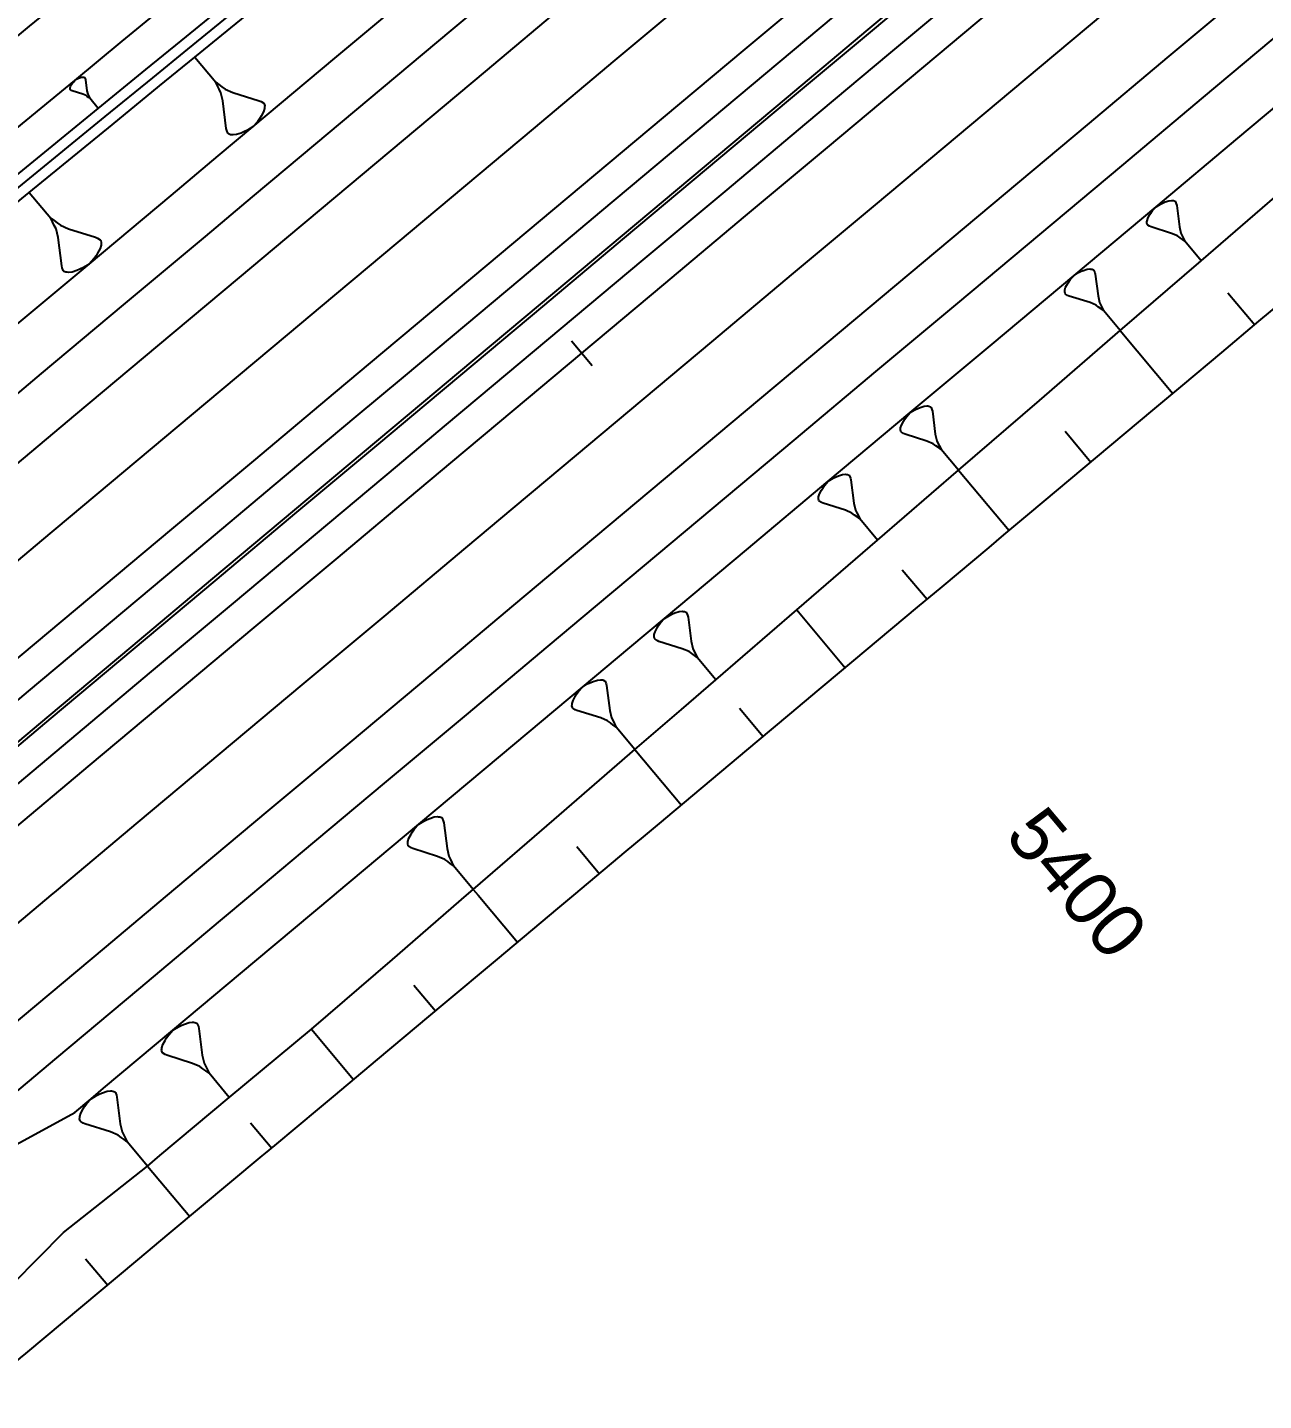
# Model space of a CAD drawing. Extents: x 386614 to 387594, y 803230 to 804419.
# Drawn here: x 386702.7 to 386760.6, y 803276.4 to 803340.6 of the extents above; entities that cross this region are included whole.
import ezdxf
from ezdxf.enums import TextEntityAlignment as Align

# ---------------------------------------------------------------- set-up
doc = ezdxf.new("R2010")
doc.units = 0
doc.layers.get('0').update_dxf_attribs({"linetype": 'CONTINUOUS'})
doc.styles.add('ARIAL', font='ARIAL.FON')

msp = doc.modelspace()

# ---------------------------------------------------------------- linework, layer by layer
at = {"color": 7}
for p, q in [((386710.5494, 803339.2034), (386711.5326, 803338.029)), ((386704.7128, 803337.7258), (386704.715, 803337.7507)), ((386704.7219, 803337.6874), (386704.7128, 803337.7258)), ((386704.715, 803337.7507), (386704.7172, 803337.7756)), ((386704.7172, 803337.7756), (386704.7351, 803337.8366)), ((386704.7351, 803337.8366), (386704.7801, 803337.9204)), ((386704.7801, 803337.9204), (386704.8094, 803337.9679)), ((386704.8094, 803337.9679), (386704.8522, 803338.0268)), ((386704.8522, 803338.0268), (386704.9356, 803338.1197)), ((386704.9356, 803338.1197), (386705.0417, 803338.1854)), ((386705.0417, 803338.1854), (386705.1072, 803338.2172)), ((386705.1072, 803338.2172), (386705.1591, 803338.2377)), ((386705.1591, 803338.2377), (386705.2495, 803338.2673)), ((386705.2495, 803338.2673), (386705.3127, 803338.2742)), ((386705.3127, 803338.2742), (386705.3376, 803338.272)), ((386705.3376, 803338.272), (386705.3625, 803338.2698)), ((386705.3625, 803338.2698), (386705.3987, 803338.2541)), ((386705.3987, 803338.2541), (386705.41, 803338.2405)), ((386705.41, 803338.2405), (386705.4305, 803338.1886)), ((386705.4305, 803338.1886), (386705.4396, 803338.1502)), ((386705.4396, 803338.1502), (386705.5064, 803337.6305)), ((386711.5326, 803338.029), (386711.6785, 803337.9229)), ((386711.6114, 803337.8667), (386711.5326, 803338.029)), ((386711.6902, 803337.7044), (386711.6114, 803337.8667)), ((386711.6785, 803337.9229), (386711.8244, 803337.8168)), ((386711.769, 803337.5421), (386711.6902, 803337.7044)), ((386711.8244, 803337.8168), (386711.9703, 803337.7107)), ((386711.9703, 803337.7107), (386712.3293, 803337.5546)), ((386704.7332, 803337.6739), (386704.7219, 803337.6874)), ((386704.7808, 803337.6446), (386704.7332, 803337.6739)), ((386704.817, 803337.6289), (386704.7808, 803337.6446)), ((386705.3169, 803337.4718), (386704.817, 803337.6289)), ((386705.4617, 803337.4089), (386705.3169, 803337.4718)), ((386705.5205, 803337.3661), (386705.4617, 803337.4089)), ((386705.5064, 803337.6305), (386705.5429, 803337.4769)), ((386705.5794, 803337.3232), (386705.5205, 803337.3661)), ((386705.5429, 803337.4769), (386705.5747, 803337.4114)), ((386705.5747, 803337.4114), (386705.6065, 803337.3459)), ((386705.6383, 803337.2804), (386705.5794, 803337.3232)), ((386705.6065, 803337.3459), (386705.6383, 803337.2804)), ((386706.0349, 803336.8067), (386705.6383, 803337.2804)), ((386711.8596, 803337.1614), (386711.769, 803337.5421)), ((386712.025, 803335.8731), (386711.8596, 803337.1614)), ((386712.3293, 803337.5546), (386713.5684, 803337.1653)), ((386713.5684, 803337.1653), (386713.6581, 803337.1263)), ((386713.6581, 803337.1263), (386713.776, 803337.0537)), ((386713.776, 803337.0537), (386713.804, 803337.0202)), ((386713.6597, 803336.4428), (386713.5871, 803336.3249)), ((386713.7713, 803336.6503), (386713.6597, 803336.4428)), ((386713.8158, 803336.8017), (386713.7713, 803336.6503)), ((386713.804, 803337.0202), (386713.8267, 803336.925)), ((386713.8212, 803336.8633), (386713.8158, 803336.8017)), ((386713.8267, 803336.925), (386713.8212, 803336.8633)), ((386712.0476, 803335.7779), (386712.025, 803335.8731)), ((386712.0984, 803335.6492), (386712.0476, 803335.7779)), ((386713.0113, 803335.7857), (386712.849, 803335.7069)), ((386713.2743, 803335.9488), (386713.0113, 803335.7857)), ((386713.481, 803336.179), (386713.2743, 803335.9488)), ((386713.5871, 803336.3249), (386713.481, 803336.179)), ((386712.1265, 803335.6156), (386712.0984, 803335.6492)), ((386712.2162, 803335.5766), (386712.1265, 803335.6156)), ((386712.2778, 803335.5711), (386712.2162, 803335.5766)), ((386712.3395, 803335.5657), (386712.2778, 803335.5711)), ((386712.4963, 803335.5829), (386712.3395, 803335.5657)), ((386712.7203, 803335.6562), (386712.4963, 803335.5829)), ((386712.849, 803335.7069), (386712.7203, 803335.6562)), ((386702.8032, 803332.8779), (386703.8148, 803331.6696)), ((386755.2927, 803331.9138), (386755.3749, 803332.0269)), ((386755.3749, 803332.0269), (386755.5352, 803332.2052)), ((386755.5352, 803332.2052), (386755.7389, 803332.3316)), ((386755.7389, 803332.3316), (386755.8647, 803332.3927)), ((386755.8647, 803332.3927), (386755.9645, 803332.432)), ((386755.9645, 803332.432), (386756.138, 803332.4888)), ((386756.138, 803332.4888), (386756.2596, 803332.5022)), ((386756.2596, 803332.5022), (386756.3073, 803332.4979)), ((386756.3073, 803332.4979), (386756.3551, 803332.4937)), ((386756.3551, 803332.4937), (386756.4246, 803332.4635)), ((386756.4246, 803332.4635), (386756.4464, 803332.4375)), ((386756.4464, 803332.4375), (386756.4857, 803332.3377)), ((386756.4857, 803332.3377), (386756.5033, 803332.2639)), ((386756.5033, 803332.2639), (386756.6315, 803331.2656)), ((386703.8148, 803331.6696), (386703.9649, 803331.5604)), ((386703.8959, 803331.5026), (386703.8148, 803331.6696)), ((386703.977, 803331.3357), (386703.8959, 803331.5026)), ((386703.9649, 803331.5604), (386704.1151, 803331.4513)), ((386704.0581, 803331.1687), (386703.977, 803331.3357)), ((386704.1151, 803331.4513), (386704.2652, 803331.3421)), ((386704.2652, 803331.3421), (386704.6345, 803331.1815)), ((386755.1071, 803331.4488), (386755.1113, 803331.4966)), ((386755.1246, 803331.375), (386755.1071, 803331.4488)), ((386755.1113, 803331.4966), (386755.1155, 803331.5443)), ((386755.1155, 803331.5443), (386755.15, 803331.6616)), ((386755.1464, 803331.349), (386755.1246, 803331.375)), ((386755.2377, 803331.2928), (386755.1464, 803331.349)), ((386755.15, 803331.6616), (386755.2365, 803331.8225)), ((386755.2365, 803331.8225), (386755.2927, 803331.9138)), ((386755.3072, 803331.2625), (386755.2377, 803331.2928)), ((386704.1512, 803330.7769), (386704.0581, 803331.1687)), ((386704.3215, 803329.4514), (386704.1512, 803330.7769)), ((386704.6345, 803331.1815), (386705.9095, 803330.7809)), ((386705.9095, 803330.7809), (386706.0018, 803330.7408)), ((386706.0018, 803330.7408), (386706.123, 803330.6661)), ((386706.123, 803330.6661), (386706.1519, 803330.6316)), ((386706.1519, 803330.6316), (386706.1752, 803330.5337)), ((386756.2675, 803330.9608), (386755.3072, 803331.2625)), ((386756.5456, 803330.8399), (386756.2675, 803330.9608)), ((386756.6587, 803330.7577), (386756.5456, 803330.8399)), ((386756.6315, 803331.2656), (386756.7016, 803330.9705)), ((386756.7718, 803330.6754), (386756.6587, 803330.7577)), ((386756.7016, 803330.9705), (386756.7627, 803330.8448)), ((386756.7627, 803330.8448), (386756.8238, 803330.719)), ((386756.8848, 803330.5932), (386756.7718, 803330.6754)), ((386756.8238, 803330.719), (386756.8848, 803330.5932)), ((386706.0034, 803330.0375), (386705.9288, 803329.9163)), ((386706.1182, 803330.2511), (386706.0034, 803330.0375)), ((386706.164, 803330.4068), (386706.1182, 803330.2511)), ((386706.1696, 803330.4702), (386706.164, 803330.4068)), ((386706.1752, 803330.5337), (386706.1696, 803330.4702)), ((386757.6468, 803329.6832), (386756.8848, 803330.5932)), ((386704.3448, 803329.3534), (386704.3215, 803329.4514)), ((386704.3969, 803329.2209), (386704.3448, 803329.3534)), ((386705.3363, 803329.3615), (386705.1693, 803329.2804)), ((386705.6068, 803329.5293), (386705.3363, 803329.3615)), ((386705.8196, 803329.7661), (386705.6068, 803329.5293)), ((386705.9288, 803329.9163), (386705.8196, 803329.7661)), ((386704.4258, 803329.1864), (386704.3969, 803329.2209)), ((386704.5182, 803329.1463), (386704.4258, 803329.1864)), ((386704.5816, 803329.1407), (386704.5182, 803329.1463)), ((386704.645, 803329.135), (386704.5816, 803329.1407)), ((386704.8064, 803329.1527), (386704.645, 803329.135)), ((386705.0368, 803329.2282), (386704.8064, 803329.1527)), ((386705.1693, 803329.2804), (386705.0368, 803329.2282)), ((386751.4535, 803328.6973), (386751.5376, 803328.813)), ((386751.5376, 803328.813), (386751.7015, 803328.9955)), ((386751.7015, 803328.9955), (386751.9099, 803329.1247)), ((386751.9099, 803329.1247), (386752.0385, 803329.1872)), ((386752.0385, 803329.1872), (386752.1406, 803329.2274)), ((386752.1406, 803329.2274), (386752.3181, 803329.2855)), ((386752.3181, 803329.2855), (386752.4424, 803329.2992)), ((386752.4424, 803329.2992), (386752.4913, 803329.2948)), ((386752.4913, 803329.2948), (386752.5401, 803329.2905)), ((386752.5401, 803329.2905), (386752.6113, 803329.2596)), ((386752.6113, 803329.2596), (386752.6335, 803329.233)), ((386752.6335, 803329.233), (386752.6737, 803329.1309)), ((386752.6737, 803329.1309), (386752.6917, 803329.0555)), ((386752.6917, 803329.0555), (386752.8228, 803328.0344)), ((386751.2636, 803328.2217), (386751.2679, 803328.2706)), ((386751.2815, 803328.1463), (386751.2636, 803328.2217)), ((386751.2679, 803328.2706), (386751.2723, 803328.3194)), ((386751.2723, 803328.3194), (386751.3075, 803328.4394)), ((386751.3038, 803328.1197), (386751.2815, 803328.1463)), ((386751.3972, 803328.0622), (386751.3038, 803328.1197)), ((386751.3075, 803328.4394), (386751.3959, 803328.604)), ((386751.3959, 803328.604), (386751.4535, 803328.6973)), ((386751.4683, 803328.0312), (386751.3972, 803328.0622)), ((386758.902, 803328.1839), (386760.1573, 803326.6847)), ((386752.4505, 803327.7226), (386751.4683, 803328.0312)), ((386752.735, 803327.5989), (386752.4505, 803327.7226)), ((386752.8506, 803327.5148), (386752.735, 803327.5989)), ((386752.8228, 803328.0344), (386752.8946, 803327.7325)), ((386752.9663, 803327.4307), (386752.8506, 803327.5148)), ((386752.8946, 803327.7325), (386752.957, 803327.6039)), ((386752.957, 803327.6039), (386753.0195, 803327.4753)), ((386753.082, 803327.3466), (386752.9663, 803327.4307)), ((386753.0195, 803327.4753), (386753.082, 803327.3466)), ((386753.8613, 803326.4158), (386753.082, 803327.3466)), ((386753.8613, 803326.4158), (386756.3235, 803323.4749)), ((386743.775, 803322.2645), (386743.8628, 803322.3853)), ((386743.8628, 803322.3853), (386744.034, 803322.5759)), ((386744.034, 803322.5759), (386744.2518, 803322.7109)), ((386744.2518, 803322.7109), (386744.3862, 803322.7762)), ((386744.3862, 803322.7762), (386744.4928, 803322.8182)), ((386744.4928, 803322.8182), (386744.6782, 803322.8789)), ((386744.6782, 803322.8789), (386744.8081, 803322.8932)), ((386744.8081, 803322.8932), (386744.8591, 803322.8886)), ((386744.8591, 803322.8886), (386744.9102, 803322.8841)), ((386744.9102, 803322.8841), (386744.9845, 803322.8518)), ((386744.9845, 803322.8518), (386745.0077, 803322.824)), ((386745.0077, 803322.824), (386745.0497, 803322.7174)), ((386745.0497, 803322.7174), (386745.0685, 803322.6386)), ((386745.0685, 803322.6386), (386745.2055, 803321.5719)), ((386743.5766, 803321.7676), (386743.5811, 803321.8187)), ((386743.5954, 803321.6888), (386743.5766, 803321.7676)), ((386743.5811, 803321.8187), (386743.5857, 803321.8697)), ((386743.5857, 803321.8697), (386743.6225, 803321.995)), ((386743.6186, 803321.661), (386743.5954, 803321.6888)), ((386743.7162, 803321.6009), (386743.6186, 803321.661)), ((386743.6225, 803321.995), (386743.7149, 803322.1669)), ((386743.7149, 803322.1669), (386743.775, 803322.2645)), ((386751.2828, 803321.7068), (386752.4898, 803320.2652)), ((386743.7905, 803321.5686), (386743.7162, 803321.6009)), ((386744.8165, 803321.2462), (386743.7905, 803321.5686)), ((386745.1137, 803321.117), (386744.8165, 803321.2462)), ((386745.2346, 803321.0291), (386745.1137, 803321.117)), ((386745.2055, 803321.5719), (386745.2804, 803321.2566)), ((386745.3554, 803320.9413), (386745.2346, 803321.0291)), ((386745.2804, 803321.2566), (386745.3457, 803321.1222)), ((386745.3457, 803321.1222), (386745.4109, 803320.9878)), ((386745.4762, 803320.8534), (386745.3554, 803320.9413)), ((386745.4109, 803320.9878), (386745.4762, 803320.8534)), ((386746.2903, 803319.881), (386745.4762, 803320.8534)), ((386746.2903, 803319.881), (386748.6561, 803317.0554)), ((386739.9357, 803319.048), (386740.0255, 803319.1714)), ((386740.0255, 803319.1714), (386740.2003, 803319.3661)), ((386740.2003, 803319.3661), (386740.4227, 803319.5041)), ((386740.4227, 803319.5041), (386740.56, 803319.5707)), ((386740.56, 803319.5707), (386740.6689, 803319.6136)), ((386740.6689, 803319.6136), (386740.8583, 803319.6756)), ((386740.8583, 803319.6756), (386740.9909, 803319.6902)), ((386740.9909, 803319.6902), (386741.0431, 803319.6856)), ((386741.0431, 803319.6856), (386741.0952, 803319.6809)), ((386741.0952, 803319.6809), (386741.1711, 803319.6479)), ((386741.1711, 803319.6479), (386741.1948, 803319.6196)), ((386741.1948, 803319.6196), (386741.2377, 803319.5107)), ((386741.2377, 803319.5107), (386741.2569, 803319.4302)), ((386741.2569, 803319.4302), (386741.3968, 803318.3406)), ((386739.7331, 803318.5406), (386739.7377, 803318.5927)), ((386739.7523, 803318.46), (386739.7331, 803318.5406)), ((386739.7377, 803318.5927), (386739.7424, 803318.6448)), ((386739.7424, 803318.6448), (386739.78, 803318.7728)), ((386739.776, 803318.4317), (386739.7523, 803318.46)), ((386739.8757, 803318.3703), (386739.776, 803318.4317)), ((386739.78, 803318.7728), (386739.8743, 803318.9484)), ((386739.8743, 803318.9484), (386739.9357, 803319.048)), ((386739.9516, 803318.3373), (386739.8757, 803318.3703)), ((386740.9995, 803318.008), (386739.9516, 803318.3373)), ((386741.3031, 803317.876), (386740.9995, 803318.008)), ((386741.4265, 803317.7863), (386741.3031, 803317.876)), ((386741.3968, 803318.3406), (386741.4734, 803318.0186)), ((386741.5499, 803317.6966), (386741.4265, 803317.7863)), ((386741.4734, 803318.0186), (386741.54, 803317.8813)), ((386741.54, 803317.8813), (386741.6067, 803317.7441)), ((386741.6733, 803317.6068), (386741.5499, 803317.6966)), ((386741.6067, 803317.7441), (386741.6733, 803317.6068)), ((386742.5049, 803316.6136), (386741.6733, 803317.6068)), ((386743.6636, 803315.2296), (386744.8224, 803313.8456)), ((386738.7194, 803313.3463), (386740.9887, 803310.6358)), ((386732.2572, 803312.6152), (386732.3507, 803312.7437)), ((386732.3507, 803312.7437), (386732.5329, 803312.9466)), ((386732.5329, 803312.9466), (386732.7646, 803313.0903)), ((386732.7646, 803313.0903), (386732.9076, 803313.1597)), ((386732.9076, 803313.1597), (386733.0211, 803313.2044)), ((386733.0211, 803313.2044), (386733.2184, 803313.2691)), ((386733.2184, 803313.2691), (386733.3566, 803313.2842)), ((386733.3566, 803313.2842), (386733.4109, 803313.2794)), ((386733.4109, 803313.2794), (386733.4652, 803313.2746)), ((386733.4652, 803313.2746), (386733.5443, 803313.2402)), ((386733.5443, 803313.2402), (386733.569, 803313.2106)), ((386733.569, 803313.2106), (386733.6137, 803313.0972)), ((386733.6137, 803313.0972), (386733.6337, 803313.0133)), ((386733.6337, 803313.0133), (386733.7795, 803311.8782)), ((386732.0462, 803312.0864), (386732.051, 803312.1408)), ((386732.0661, 803312.0026), (386732.0462, 803312.0864)), ((386732.051, 803312.1408), (386732.0558, 803312.1951)), ((386732.0558, 803312.1951), (386732.095, 803312.3285)), ((386732.0908, 803311.973), (386732.0661, 803312.0026)), ((386732.095, 803312.3285), (386732.1933, 803312.5113)), ((386732.1933, 803312.5113), (386732.2572, 803312.6152)), ((386732.1947, 803311.9091), (386732.0908, 803311.973)), ((386732.2737, 803311.8747), (386732.1947, 803311.9091)), ((386733.3656, 803311.5316), (386732.2737, 803311.8747)), ((386733.6818, 803311.3941), (386733.3656, 803311.5316)), ((386733.8104, 803311.3006), (386733.6818, 803311.3941)), ((386733.7795, 803311.8782), (386733.8592, 803311.5426)), ((386733.8592, 803311.5426), (386733.9287, 803311.3996)), ((386733.9287, 803311.3996), (386733.9981, 803311.2566)), ((386733.939, 803311.2071), (386733.8104, 803311.3006)), ((386734.0676, 803311.1136), (386733.939, 803311.2071)), ((386733.9981, 803311.2566), (386734.0676, 803311.1136)), ((386734.9339, 803310.0789), (386734.0676, 803311.1136)), ((386729.3985, 803310.0658), (386729.5395, 803310.0812)), ((386729.5395, 803310.0812), (386729.5949, 803310.0763)), ((386729.5949, 803310.0763), (386729.6503, 803310.0714)), ((386728.4179, 803309.3987), (386728.5133, 803309.5299)), ((386728.5133, 803309.5299), (386728.6992, 803309.7368)), ((386728.6992, 803309.7368), (386728.9356, 803309.8834)), ((386728.9356, 803309.8834), (386729.0815, 803309.9542)), ((386729.0815, 803309.9542), (386729.1972, 803309.9998)), ((386729.1972, 803309.9998), (386729.3985, 803310.0658)), ((386729.6503, 803310.0714), (386729.731, 803310.0363)), ((386729.731, 803310.0363), (386729.7562, 803310.0062)), ((386729.7562, 803310.0062), (386729.8018, 803309.8904)), ((386729.8018, 803309.8904), (386729.8222, 803309.8049)), ((386729.8222, 803309.8049), (386729.9709, 803308.6468)), ((386728.2026, 803308.8593), (386728.2075, 803308.9147)), ((386728.223, 803308.7737), (386728.2026, 803308.8593)), ((386728.2075, 803308.9147), (386728.2124, 803308.9701)), ((386728.2124, 803308.9701), (386728.2524, 803309.1062)), ((386728.2524, 803309.1062), (386728.3527, 803309.2928)), ((386728.3527, 803309.2928), (386728.4179, 803309.3987)), ((386728.2482, 803308.7436), (386728.223, 803308.7737)), ((386728.3541, 803308.6783), (386728.2482, 803308.7436)), ((386728.4348, 803308.6433), (386728.3541, 803308.6783)), ((386729.5487, 803308.2933), (386728.4348, 803308.6433)), ((386729.8713, 803308.153), (386729.5487, 803308.2933)), ((386730.0025, 803308.0576), (386729.8713, 803308.153)), ((386729.9709, 803308.6468), (386730.0523, 803308.3045)), ((386730.0523, 803308.3045), (386730.1231, 803308.1586)), ((386730.1231, 803308.1586), (386730.194, 803308.0127)), ((386736.0444, 803308.7525), (386737.155, 803307.4261)), ((386730.1337, 803307.9622), (386730.0025, 803308.0576)), ((386730.2648, 803307.8668), (386730.1337, 803307.9622)), ((386730.194, 803308.0127), (386730.2648, 803307.8668)), ((386731.1486, 803306.8112), (386730.2648, 803307.8668)), ((386731.1486, 803306.8112), (386733.3212, 803304.2163)), ((386721.5502, 803303.5911), (386721.7598, 803303.6597)), ((386721.7598, 803303.6597), (386721.9066, 803303.6758)), ((386721.9066, 803303.6758), (386721.9643, 803303.6707)), ((386721.9643, 803303.6707), (386722.0219, 803303.6656)), ((386722.0219, 803303.6656), (386722.1059, 803303.6291)), ((386720.739, 803302.9653), (386720.8383, 803303.1018)), ((386720.8383, 803303.1018), (386721.0318, 803303.3172)), ((386721.0318, 803303.3172), (386721.2779, 803303.4699)), ((386721.2779, 803303.4699), (386721.4297, 803303.5436)), ((386721.4297, 803303.5436), (386721.5502, 803303.5911)), ((386722.1059, 803303.6291), (386722.1322, 803303.5977)), ((386722.1322, 803303.5977), (386722.1797, 803303.4772)), ((386722.1797, 803303.4772), (386722.2008, 803303.3881)), ((386722.2008, 803303.3881), (386722.3557, 803302.1825)), ((386720.5148, 803302.4037), (386720.5199, 803302.4614)), ((386720.536, 803302.3147), (386720.5148, 803302.4037)), ((386720.5199, 803302.4614), (386720.525, 803302.5191)), ((386720.525, 803302.5191), (386720.5667, 803302.6608)), ((386720.5667, 803302.6608), (386720.6711, 803302.855)), ((386720.6711, 803302.855), (386720.739, 803302.9653)), ((386720.5623, 803302.2833), (386720.536, 803302.3147)), ((386720.6726, 803302.2154), (386720.5623, 803302.2833)), ((386720.7565, 803302.1788), (386720.6726, 803302.2154)), ((386721.9161, 803301.8145), (386720.7565, 803302.1788)), ((386722.252, 803301.6685), (386721.9161, 803301.8145)), ((386722.3557, 803302.1825), (386722.4404, 803301.8262)), ((386722.4404, 803301.8262), (386722.5141, 803301.6743)), ((386728.4261, 803302.2743), (386729.4876, 803301.0065)), ((386722.3886, 803301.5692), (386722.252, 803301.6685)), ((386722.5251, 803301.4699), (386722.3886, 803301.5692)), ((386722.5141, 803301.6743), (386722.5879, 803301.5224)), ((386722.6617, 803301.3706), (386722.5251, 803301.4699)), ((386722.5879, 803301.5224), (386722.6617, 803301.3706)), ((386723.5817, 803300.2716), (386722.6617, 803301.3706)), ((386723.5817, 803300.2716), (386723.8092, 803300)), ((386723.8092, 803300), (386725.6537, 803297.7969)), ((386720.8098, 803295.7937), (386721.8194, 803294.5879)), ((386710.0668, 803293.9711), (386710.2835, 803294.0421)), ((386710.2835, 803294.0421), (386710.4353, 803294.0587)), ((386710.4353, 803294.0587), (386710.4949, 803294.0534)), ((386710.4949, 803294.0534), (386710.5546, 803294.0481)), ((386710.5546, 803294.0481), (386710.6414, 803294.0104)), ((386709.2279, 803293.3239), (386709.3306, 803293.4651)), ((386709.3306, 803293.4651), (386709.5307, 803293.6879)), ((386709.5307, 803293.6879), (386709.7851, 803293.8457)), ((386709.7851, 803293.8457), (386709.9422, 803293.922)), ((386709.9422, 803293.922), (386710.0668, 803293.9711)), ((386710.6414, 803294.0104), (386710.6686, 803293.9779)), ((386710.6686, 803293.9779), (386710.7177, 803293.8533)), ((386710.7177, 803293.8533), (386710.7396, 803293.7612)), ((386710.7396, 803293.7612), (386710.8997, 803292.5145)), ((386716.02, 803293.7259), (386717.985, 803291.3788)), ((386708.9961, 803292.7433), (386709.0014, 803292.8029)), ((386709.018, 803292.6511), (386708.9961, 803292.7433)), ((386709.0014, 803292.8029), (386709.0066, 803292.8626)), ((386709.0066, 803292.8626), (386709.0497, 803293.0091)), ((386709.0497, 803293.0091), (386709.1576, 803293.2099)), ((386709.1576, 803293.2099), (386709.2279, 803293.3239)), ((386709.0452, 803292.6187), (386709.018, 803292.6511)), ((386709.1592, 803292.5484), (386709.0452, 803292.6187)), ((386709.246, 803292.5107), (386709.1592, 803292.5484)), ((386710.4451, 803292.1339), (386709.246, 803292.5107)), ((386710.7925, 803291.9829), (386710.4451, 803292.1339)), ((386710.8997, 803292.5145), (386710.9873, 803292.146)), ((386710.9873, 803292.146), (386711.0636, 803291.989)), ((386710.9337, 803291.8802), (386710.7925, 803291.9829)), ((386711.0749, 803291.7775), (386710.9337, 803291.8802)), ((386711.0636, 803291.989), (386711.1398, 803291.8319)), ((386711.2161, 803291.6748), (386711.0749, 803291.7775)), ((386711.1398, 803291.8319), (386711.2161, 803291.6748)), ((386712.1676, 803290.5384), (386711.2161, 803291.6748)), ((386706.2326, 803290.7611), (386706.4492, 803290.832)), ((386706.4492, 803290.832), (386706.6008, 803290.8486)), ((386706.6008, 803290.8486), (386706.6604, 803290.8433)), ((386706.6604, 803290.8433), (386706.7201, 803290.8381)), ((386706.7201, 803290.8381), (386706.8068, 803290.8003)), ((386705.3944, 803290.1145), (386705.497, 803290.2555)), ((386705.497, 803290.2555), (386705.697, 803290.4781)), ((386705.697, 803290.4781), (386705.9512, 803290.6358)), ((386705.9512, 803290.6358), (386706.1082, 803290.712)), ((386706.1082, 803290.712), (386706.2326, 803290.7611)), ((386706.8068, 803290.8003), (386706.834, 803290.7679)), ((386706.834, 803290.7679), (386706.883, 803290.6434)), ((386706.883, 803290.6434), (386706.9049, 803290.5513)), ((386706.9049, 803290.5513), (386707.0649, 803289.3057)), ((386705.1628, 803289.5342), (386705.1681, 803289.5938)), ((386705.1847, 803289.4422), (386705.1628, 803289.5342)), ((386705.1681, 803289.5938), (386705.1733, 803289.6534)), ((386705.1733, 803289.6534), (386705.2163, 803289.7998)), ((386705.2163, 803289.7998), (386705.3242, 803290.0005)), ((386705.3242, 803290.0005), (386705.3944, 803290.1145)), ((386705.2118, 803289.4097), (386705.1847, 803289.4422)), ((386705.3258, 803289.3396), (386705.2118, 803289.4097)), ((386705.4125, 803289.3018), (386705.3258, 803289.3396)), ((386706.6107, 803288.9254), (386705.4125, 803289.3018)), ((386706.9578, 803288.7745), (386706.6107, 803288.9254)), ((386707.0649, 803289.3057), (386707.1524, 803288.9375)), ((386707.1524, 803288.9375), (386707.2286, 803288.7805)), ((386713.1584, 803289.355), (386714.1492, 803288.1716)), ((386707.0989, 803288.6719), (386706.9578, 803288.7745)), ((386707.24, 803288.5693), (386707.0989, 803288.6719)), ((386707.2286, 803288.7805), (386707.3048, 803288.6236)), ((386707.3811, 803288.4667), (386707.24, 803288.5693)), ((386707.3048, 803288.6236), (386707.3811, 803288.4667)), ((386708.3318, 803287.3312), (386707.3811, 803288.4667)), ((386708.3318, 803287.3312), (386710.3133, 803284.9644)), ((386705.4428, 803282.993), (386706.475, 803281.7601))]:
    msp.add_line(p, q, dxfattribs=at)
at = {"color": 3}
msp.add_line((386728.1817, 803325.9323), (386729.1446, 803324.7822), dxfattribs=at)
at = {"color": 1, "linetype": 'CONTINUOUS'}
for points in [[(386700, 803331.8819), (386702.1612, 803333.6446), (386706.0349, 803336.8067), (386708.2639, 803338.6273), (386709.9074, 803339.9701), (386713.7797, 803343.1338), (386717.652, 803346.2975), (386721.5243, 803349.4611), (386725.3967, 803352.6248), (386729.269, 803355.7885), (386733.1413, 803358.9522), (386737.0136, 803362.1159), (386740.8859, 803365.2795), (386744.7582, 803368.4432), (386748.6305, 803371.6069), (386752.5028, 803374.7706), (386756.3751, 803377.9343), (386760.2474, 803381.0979), (386764.1197, 803384.2616), (386767.992, 803387.4253), (386771.8643, 803390.589), (386775.7366, 803393.7527), (386779.6089, 803396.9164), (386783.3833, 803400)], [(386700, 803324.8349), (386701.7731, 803326.3195), (386705.6068, 803329.5293), (386709.4405, 803332.7391), (386711.6471, 803334.5865), (386713.2743, 803335.9488), (386717.108, 803339.1586), (386720.9417, 803342.3684), (386724.7754, 803345.5782), (386728.6091, 803348.7879), (386732.4428, 803351.9977), (386736.2765, 803355.2075), (386740.1102, 803358.4173), (386743.9439, 803361.6271), (386747.7776, 803364.8368), (386751.6113, 803368.0466), (386755.4451, 803371.2564), (386759.2788, 803374.4662), (386763.1125, 803377.6759)], [(386700, 803305.2716), (386703.735, 803308.3988), (386707.5687, 803311.6086), (386711.4025, 803314.8184), (386715.2362, 803318.0281), (386719.0699, 803321.2379), (386721.2764, 803323.0854), (386722.9036, 803324.4477), (386726.7373, 803327.6575), (386730.571, 803330.8673), (386734.4047, 803334.077), (386738.2384, 803337.2868), (386742.0721, 803340.4966), (386745.9058, 803343.7064), (386749.7395, 803346.9161), (386753.5733, 803350.1259), (386757.407, 803353.3357), (386761.2407, 803356.5455)], [(386700, 803305.076), (386703.8313, 803308.2838), (386707.665, 803311.4936), (386711.4987, 803314.7034), (386715.3325, 803317.9131), (386719.1662, 803321.1229), (386721.3727, 803322.9704), (386722.9999, 803324.3327), (386726.8336, 803327.5425), (386730.6673, 803330.7522), (386734.501, 803333.962), (386738.3347, 803337.1718), (386742.1684, 803340.3816), (386746.0021, 803343.5914), (386749.8358, 803346.8011), (386753.6696, 803350.0109), (386757.5033, 803353.2207), (386761.337, 803356.4305)], [(386717.0697, 803300), (386717.1981, 803300.1075), (386721.0318, 803303.3172), (386724.8655, 803306.527), (386728.6992, 803309.7368), (386730.9058, 803311.5842), (386732.5329, 803312.9466), (386736.3666, 803316.1564), (386740.2003, 803319.3661), (386744.034, 803322.5759), (386747.8678, 803325.7857), (386751.7015, 803328.9955), (386755.5352, 803332.2052), (386759.3689, 803335.415), (386763.2026, 803338.6248)], [(386700, 803287.0126), (386700.4545, 803287.3931), (386701.3497, 803287.8817), (386704.9302, 803289.8362), (386705.697, 803290.4781), (386706.2843, 803290.9699), (386709.5307, 803293.6879), (386713.3644, 803296.8977), (386717.0697, 803300)]]:
    msp.add_lwpolyline(points, dxfattribs=at)
at = {"color": 7, "linetype": 'CONTINUOUS'}
for points in [[(386700, 803334.0588), (386701.0748, 803334.9423), (386704.9356, 803338.1197), (386707.1571, 803339.9493), (386708.795, 803341.2988), (386712.6537, 803344.4787), (386716.5121, 803347.659), (386720.3701, 803350.8398), (386724.2276, 803354.0211), (386728.0848, 803357.2029), (386731.9414, 803360.3853), (386735.7976, 803363.5682), (386739.6532, 803366.7518), (386743.5084, 803369.936), (386747.363, 803373.1208), (386751.217, 803376.3063), (386755.0704, 803379.4926), (386758.9231, 803382.6796), (386762.7752, 803385.8675), (386766.6266, 803389.0562), (386770.4772, 803392.2457), (386774.327, 803395.4363), (386778.176, 803398.6278), (386779.83, 803400)], [(386700, 803338.3315), (386702.8172, 803340.6499), (386705.0386, 803342.4796), (386706.6765, 803343.8291), (386710.5353, 803347.0089), (386714.3937, 803350.1892), (386718.2516, 803353.37), (386722.1092, 803356.5513), (386725.9663, 803359.7331), (386729.823, 803362.9155), (386733.6791, 803366.0985), (386737.5348, 803369.282), (386741.3899, 803372.4662), (386745.2445, 803375.651), (386749.0985, 803378.8366), (386752.9519, 803382.0229), (386756.8047, 803385.2099), (386760.6567, 803388.3977), (386764.5081, 803391.5864), (386768.3587, 803394.776), (386772.2086, 803397.9665), (386774.661, 803400)], [(386700, 803331.2367), (386702.4822, 803333.2613), (386706.3559, 803336.4233), (386708.5849, 803338.244), (386710.2284, 803339.5867), (386714.1007, 803342.7504), (386717.973, 803345.9141), (386721.8453, 803349.0778), (386725.7176, 803352.2415), (386729.5899, 803355.4051), (386733.4622, 803358.5688), (386737.3345, 803361.7325), (386741.2068, 803364.8962), (386745.0792, 803368.0599), (386748.9515, 803371.2235), (386752.8238, 803374.3872), (386756.6961, 803377.5509), (386760.5684, 803380.7146)], [(386700, 803330.5916), (386702.8032, 803332.8779), (386706.6769, 803336.0399), (386708.9059, 803337.8606), (386710.5494, 803339.2034), (386714.4217, 803342.367), (386718.294, 803345.5307), (386722.1663, 803348.6944), (386726.0386, 803351.8581), (386729.9109, 803355.0218), (386733.7832, 803358.1854), (386737.6555, 803361.3491), (386741.5278, 803364.5128), (386745.4001, 803367.6765), (386749.2724, 803370.8402), (386753.1447, 803374.0038), (386757.017, 803377.1675), (386760.8893, 803380.3312)], [(386700, 803318.3138), (386701.1492, 803319.276), (386704.9829, 803322.4858), (386708.8166, 803325.6956), (386712.6503, 803328.9053), (386714.8569, 803330.7528), (386716.484, 803332.1151), (386720.3177, 803335.3249), (386724.1514, 803338.5347), (386727.9852, 803341.7445), (386731.8189, 803344.9542), (386735.6526, 803348.164), (386739.4863, 803351.3738), (386743.32, 803354.5836), (386747.1537, 803357.7933), (386750.9874, 803361.0031), (386754.8211, 803364.2129), (386758.6548, 803367.4227), (386762.4885, 803370.6325)], [(386723.2678, 803300), (386723.5817, 803300.2716), (386727.3645, 803303.5422), (386731.1486, 803306.8112), (386733.3272, 803308.6921), (386734.9339, 803310.0789), (386738.7194, 803313.3463), (386742.5049, 803316.6136), (386746.2903, 803319.881), (386750.0758, 803323.1484), (386753.8613, 803326.4158), (386757.6468, 803329.6832), (386761.4322, 803332.9506), (386765.2177, 803336.218), (386769.0032, 803339.4854), (386772.7887, 803342.7527), (386776.5741, 803346.0201), (386780.3596, 803349.2875), (386784.1451, 803352.5549), (386787.9306, 803355.8223), (386791.716, 803359.0897), (386795.5015, 803362.3571), (386799.287, 803365.6245), (386800, 803366.2399)], [(386700, 803313.7491), (386703.396, 803316.5924), (386707.2297, 803319.8022), (386711.0635, 803323.012), (386714.8972, 803326.2217), (386717.1037, 803328.0692), (386718.7309, 803329.4315), (386722.5646, 803332.6413), (386726.3983, 803335.8511), (386730.232, 803339.0609), (386734.0657, 803342.2706), (386737.8994, 803345.4804), (386741.7331, 803348.6902), (386745.5668, 803351.9), (386749.4005, 803355.1097), (386753.2343, 803358.3195), (386757.068, 803361.5293), (386760.9017, 803364.7391)], [(386700, 803309.1843), (386701.8092, 803310.699), (386705.6429, 803313.9088), (386709.4766, 803317.1186), (386713.3103, 803320.3284), (386717.144, 803323.5381), (386719.3506, 803325.3856), (386720.9777, 803326.7479), (386724.8114, 803329.9577), (386728.6451, 803333.1675), (386732.4788, 803336.3773), (386736.3126, 803339.587), (386740.1463, 803342.7968), (386743.98, 803346.0066), (386747.8137, 803349.2164), (386751.6474, 803352.4261), (386755.4811, 803355.6359), (386759.3148, 803358.8457), (386763.1485, 803362.0555)], [(386700, 803301.359), (386701.8272, 803302.8888), (386705.6609, 803306.0986), (386709.4946, 803309.3084), (386713.3283, 803312.5181), (386717.162, 803315.7279), (386720.9957, 803318.9377), (386723.2023, 803320.7851), (386724.8295, 803322.1475), (386728.6632, 803325.3573), (386732.4969, 803328.567), (386736.3306, 803331.7768), (386740.1643, 803334.9866), (386743.998, 803338.1964), (386747.8317, 803341.4061), (386751.6654, 803344.6159), (386755.4991, 803347.8257), (386759.3328, 803351.0355), (386763.1665, 803354.2453)], [(386703.8289, 803300), (386704.074, 803300.2052), (386707.9077, 803303.415), (386711.7415, 803306.6248), (386715.5752, 803309.8345), (386719.4089, 803313.0443), (386723.2426, 803316.2541), (386725.4491, 803318.1015), (386727.0763, 803319.4639), (386730.91, 803322.6737), (386734.7437, 803325.8834), (386738.5774, 803329.0932), (386742.4111, 803332.303), (386746.2448, 803335.5128), (386750.0786, 803338.7225), (386753.9123, 803341.9323), (386757.746, 803345.1421), (386761.5797, 803348.3519)], [(386709.281, 803300), (386710.1546, 803300.7314), (386713.9883, 803303.9412), (386717.822, 803307.1509), (386721.6557, 803310.3607), (386725.4894, 803313.5705), (386727.696, 803315.418), (386729.3231, 803316.7803), (386733.1568, 803319.9901), (386736.9906, 803323.1998), (386740.8243, 803326.4096), (386744.658, 803329.6194), (386748.4917, 803332.8292), (386752.3254, 803336.0389), (386756.1591, 803339.2487), (386759.9928, 803342.4585), (386763.8265, 803345.6683)], [(386728.2853, 803300), (386730.7401, 803302.055), (386731.5462, 803302.7301), (386732.3877, 803303.4348), (386732.5953, 803303.6085), (386736.8666, 803307.1847), (386738.4031, 803308.471), (386739.7764, 803309.6208), (386740.0547, 803309.8538), (386741.9734, 803311.4602), (386744.3786, 803313.474), (386745.5217, 803314.4311), (386747.7223, 803316.2735), (386748.4183, 803316.8562), (386749.6273, 803317.8685), (386752.8009, 803320.5256), (386755.3895, 803322.693), (386756.7905, 803323.8659), (386758.6142, 803325.3927), (386760.3522, 803326.8478), (386761.3428, 803327.6772)], [(386700, 803276.3589), (386701.6654, 803277.7459), (386701.8865, 803277.9305), (386702.2698, 803278.2503), (386702.3905, 803278.3511), (386702.6415, 803278.5606), (386707.8834, 803282.9356), (386709.3586, 803284.1669), (386713.705, 803287.8003), (386713.8651, 803287.9341), (386714.298, 803288.296), (386716.3878, 803290.043), (386717.0423, 803290.5901), (386719.0947, 803292.3077), (386722.1697, 803294.881), (386724.7173, 803297.013), (386727.5432, 803299.3788), (386728.2853, 803300)], [(386700, 803279.8844), (386700.876, 803280.6588), (386704.4106, 803284.2258), (386708.3318, 803287.3312), (386708.9194, 803287.8225), (386712.1676, 803290.5384), (386716.02, 803293.7259), (386719.8002, 803296.9995), (386723.2678, 803300)], [(386700, 803292.2294), (386702.4872, 803294.3118), (386706.3209, 803297.5216), (386709.281, 803300)], [(386700, 803296.7942), (386700.2403, 803296.9954), (386700.8277, 803297.4872), (386703.8289, 803300)]]:
    msp.add_lwpolyline(points, dxfattribs=at)
at = {"color": 2, "linetype": 'CONTINUOUS'}
for points in [[(386700, 803321.5744), (386703.378, 803324.4026), (386707.2117, 803327.6124), (386711.0454, 803330.8222), (386713.252, 803332.6696), (386714.8791, 803334.032), (386718.7128, 803337.2418), (386722.5466, 803340.4515), (386726.3803, 803343.6613), (386730.214, 803346.8711), (386734.0477, 803350.0809), (386737.8814, 803353.2906), (386741.7151, 803356.5004), (386745.5488, 803359.7102), (386749.3825, 803362.92), (386753.2162, 803366.1298), (386757.0499, 803369.3395), (386760.8837, 803372.5493)], [(386700, 803307.228), (386702.7721, 803309.5489), (386706.6058, 803312.7587), (386710.4395, 803315.9685), (386714.2732, 803319.1783), (386718.1069, 803322.388), (386720.3135, 803324.2355), (386721.9407, 803325.5978), (386725.7744, 803328.8076), (386729.6081, 803332.0174), (386733.4418, 803335.2271), (386737.2755, 803338.4369), (386741.1092, 803341.6467), (386744.9429, 803344.8565), (386748.7766, 803348.0663), (386752.6103, 803351.276), (386756.444, 803354.4858), (386760.2777, 803357.6956), (386764.1115, 803360.9054)], [(386700, 803303.3153), (386700.8643, 803304.0389), (386704.698, 803307.2487), (386708.5317, 803310.4585), (386712.3654, 803313.6683), (386716.1991, 803316.878), (386720.0328, 803320.0878), (386722.2394, 803321.9353), (386723.8665, 803323.2976), (386727.7002, 803326.5074), (386731.5339, 803329.7171), (386735.3676, 803332.9269), (386739.2014, 803336.1367), (386743.0351, 803339.3465), (386746.8688, 803342.5563), (386750.7025, 803345.766), (386754.5362, 803348.9758), (386758.3699, 803352.1856), (386762.2036, 803355.3954)], [(386713.1754, 803300), (386715.5932, 803302.0243), (386719.4269, 803305.2341), (386723.2606, 803308.4439), (386727.0943, 803311.6537), (386729.3009, 803313.5011), (386730.928, 803314.8634), (386734.7617, 803318.0732), (386738.5954, 803321.283), (386742.4292, 803324.4928), (386746.2629, 803327.7025), (386750.0966, 803330.9123), (386753.9303, 803334.1221), (386757.764, 803337.3319), (386761.5977, 803340.5416)], [(386700, 803288.9689), (386700.2584, 803289.1852), (386704.0921, 803292.395), (386707.9258, 803295.6048), (386711.7595, 803298.8145), (386713.1754, 803300)]]:
    msp.add_lwpolyline(points, dxfattribs=at)
at = {"color": 3, "linetype": 'CONTINUOUS'}
msp.add_lwpolyline([(386700, 803301.359), (386701.8272, 803302.8888), (386705.6609, 803306.0986), (386709.4946, 803309.3084), (386713.3283, 803312.5181), (386717.162, 803315.7279), (386720.9957, 803318.9377), (386723.2023, 803320.7851), (386724.8295, 803322.1475), (386728.6632, 803325.3573), (386732.4969, 803328.567), (386736.3306, 803331.7768), (386740.1643, 803334.9866), (386743.998, 803338.1964), (386747.8317, 803341.4061), (386751.6654, 803344.6159), (386755.4991, 803347.8257), (386759.3328, 803351.0355), (386763.1665, 803354.2453)], dxfattribs=at)

# ---------------------------------------------------------------- texts
at = {"color": 2, "style": 'ARIAL'}
msp.add_text('5400', height=2.5, rotation=309.938, dxfattribs=at).set_placement((386750.3179, 803304.3611), align=Align.TOP_LEFT)

doc.saveas('drawing.dxf')
